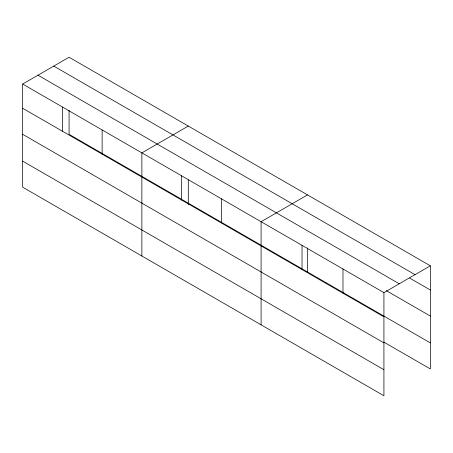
<?xml version="1.0" encoding="UTF-8"?>
<svg xmlns="http://www.w3.org/2000/svg" width="453" height="453" viewBox="0 0 453 453"><rect width="100%" height="100%" fill="white"/><g stroke="black" fill="none" stroke-linecap="round" stroke-linejoin="round"><path stroke-width="0.68" d="M383.923 342.876L383.923 292.627L22.65 84.043L22.65 187.18L383.923 395.758L383.923 342.876L22.65 134.298M383.906 342.14L430.35 368.957L430.35 265.82L69.077 57.242L22.65 84.043M188.295 126.07L141.868 152.876L141.868 256.013M307.519 194.903L261.092 221.71L261.092 324.841M383.923 292.627L430.35 265.82M53.754 66.087L415.027 274.665M409.574 278.034L430.35 290.028M37.973 75.198L399.246 283.776M386.352 290.673L430.35 316.075M430.35 342.91L69.077 134.331L69.077 110.317M22.65 108.256L383.923 316.834M22.65 161.132L383.923 369.716M342.978 268.986L342.978 293.193M307.519 247.984L307.519 271.993M302.032 245.345L302.032 269.552M221.353 198.765L221.353 222.972M188.295 179.858L188.295 204.569M181.608 175.821L181.608 200.028M102.129 129.932L102.129 154.139M62.389 106.987L62.389 131.194"/></g></svg>
